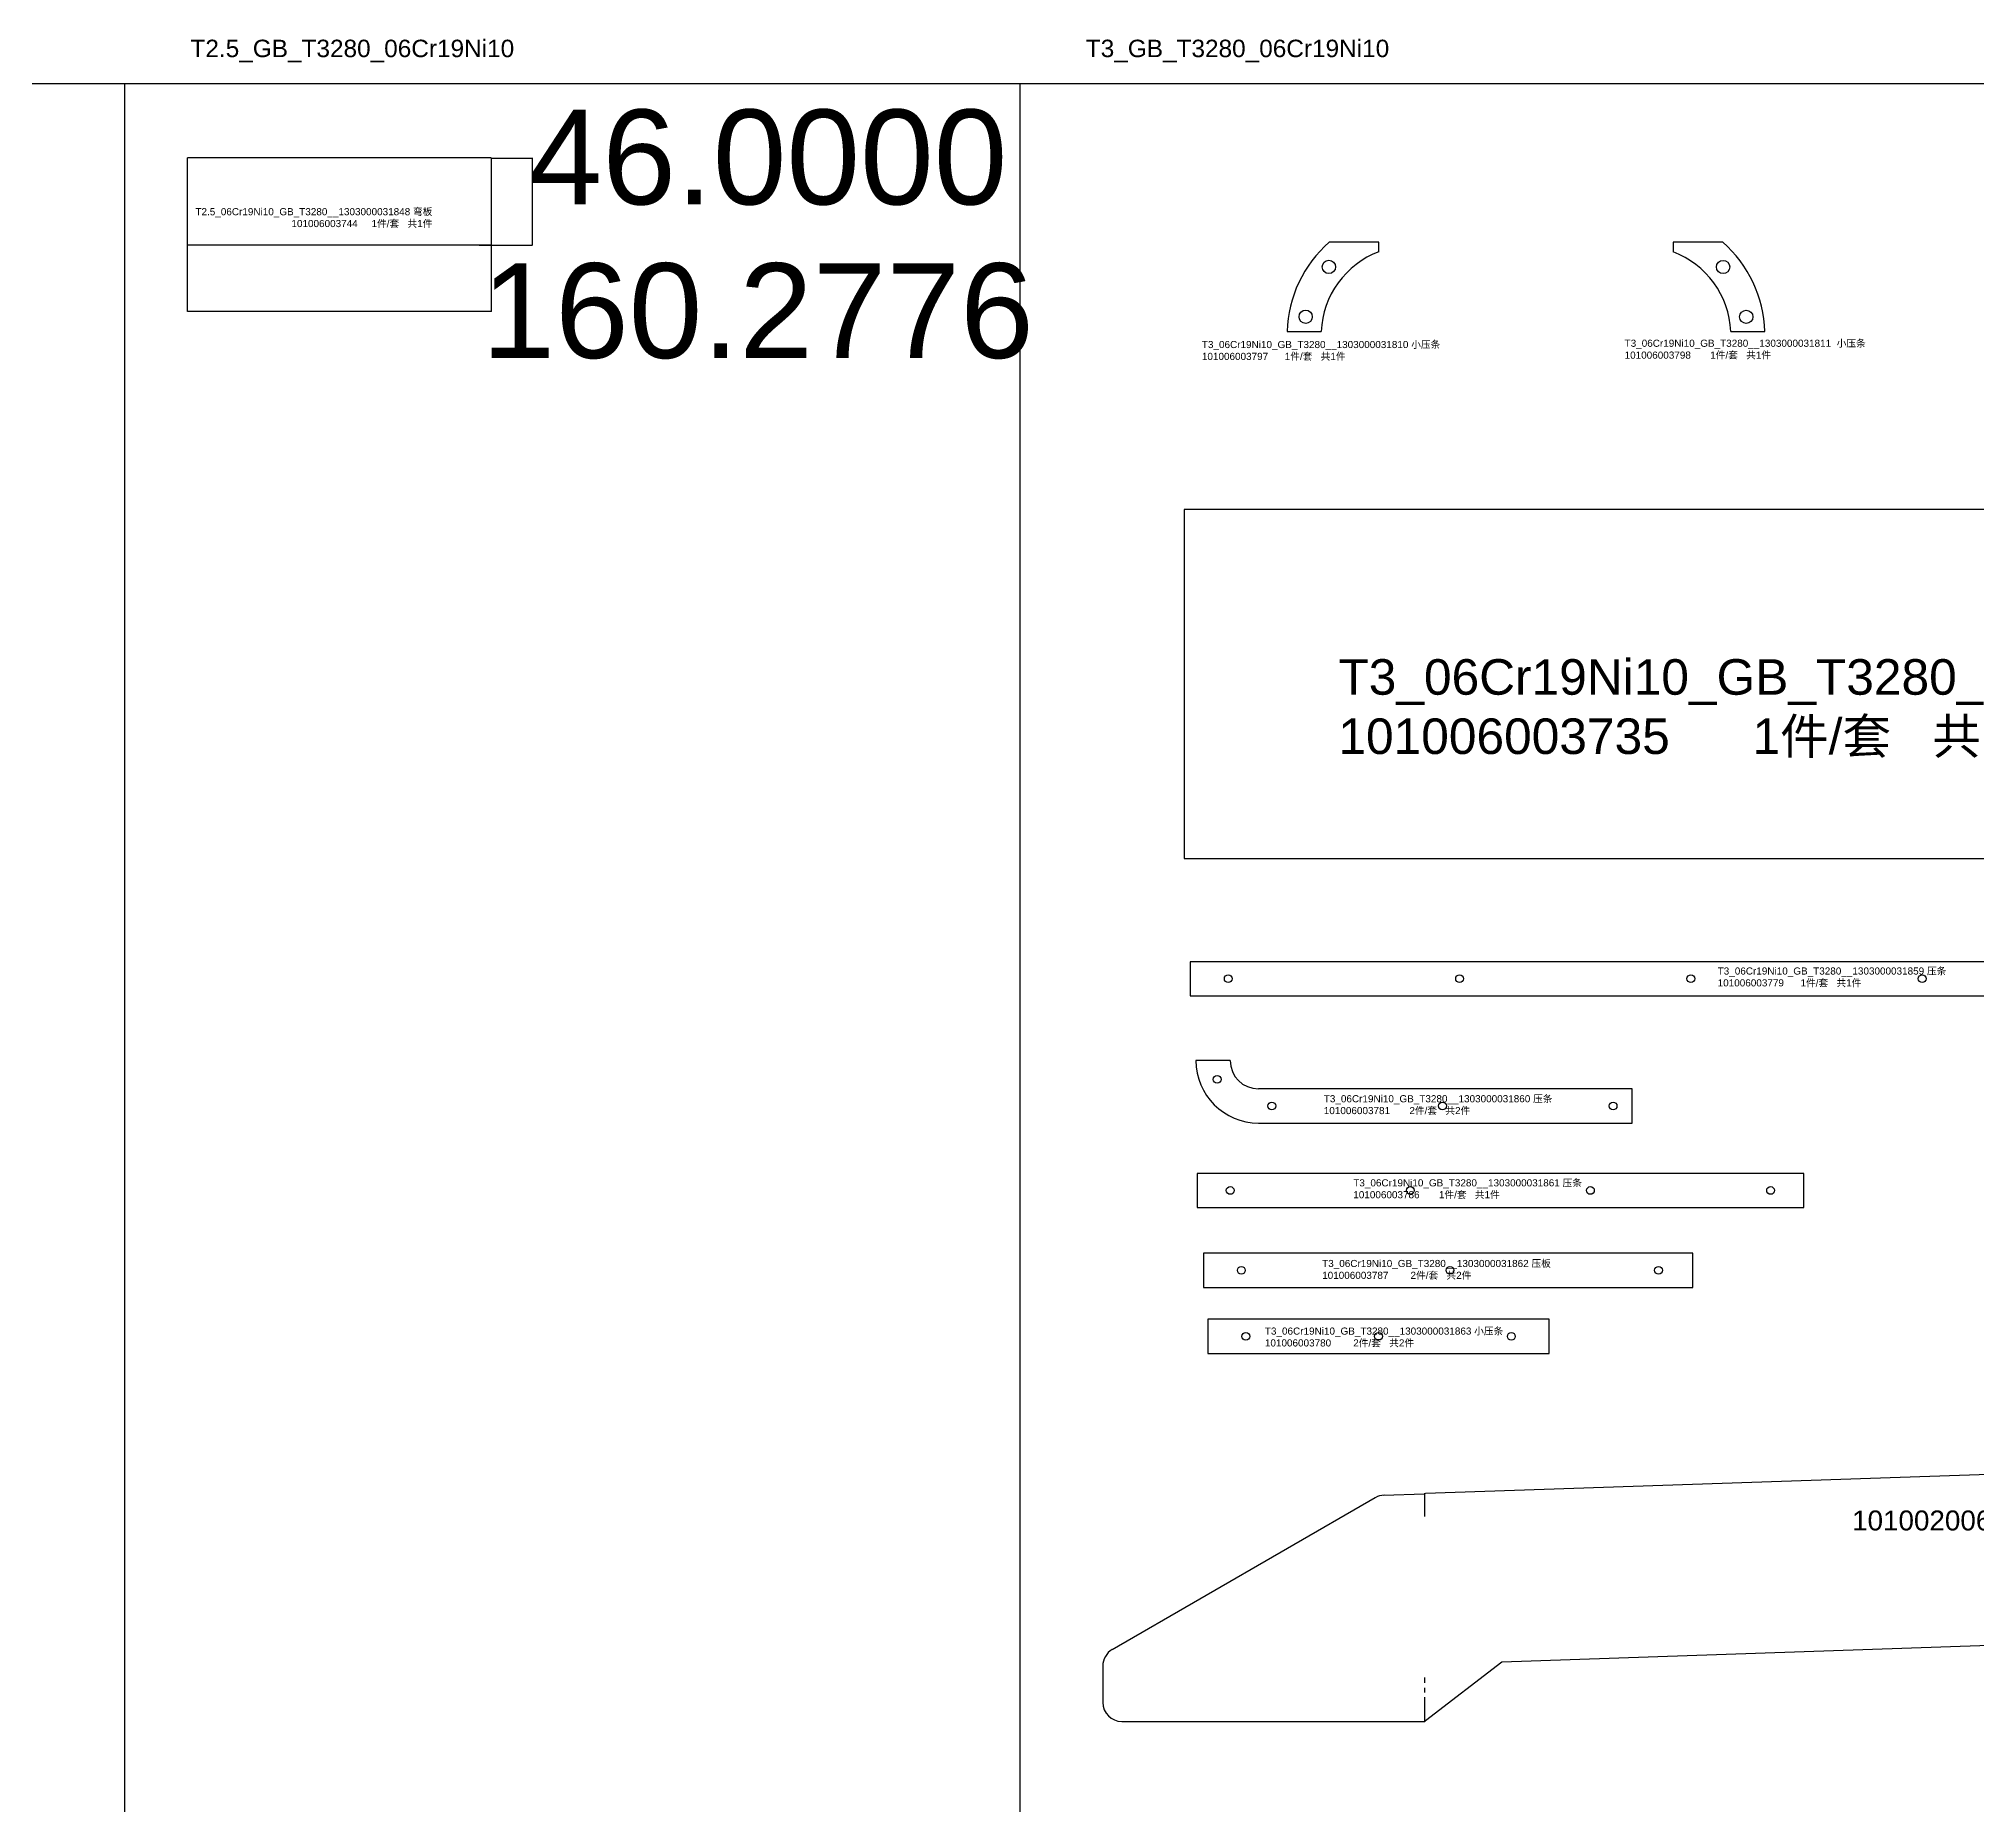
# Model space of a CAD drawing. Extents: x -9926 to 7440, y -3093 to 58.
# Drawn here: x -3233 to -2210, y -873 to 58 of the extents above; entities that cross this region are included whole.
import ezdxf

# ---------------------------------------------------------------- set-up
doc = ezdxf.new("R2010")
doc.units = 0
doc.header["$MEASUREMENT"] = 0
doc.linetypes.add('CENTERX2', pattern=[20.32, 12.7, -2.54, 2.54, -2.54])
doc.layers.get('0').update_dxf_attribs({"linetype": 'CONTINUOUS'})
doc.layers.get('DEFPOINTS').update_dxf_attribs({"linetype": 'CONTINUOUS'})
doc.layers.add('粗实线', color=7, linetype='CONTINUOUS')
doc.styles.get("Standard").update_dxf_attribs({"font": 'arial.ttf'})
doc.dimstyles.new('AM_ANSI$0', dxfattribs={"dimtxt": 50, "dimasz": 0.12, "dimexe": 0.1, "dimexo": 0.05, "dimgap": 0.06, "dimtad": 0, "dimtoh": 1, "dimdec": 4, "dimzin": 7, "dimtxsty": 'STANDARD', "dimcen": 0, "dimclrd": 256, "dimclre": 256, "dimclrt": 2, "dimazin": 3, "dimtp": 0.1, "dimtm": 0.1, "dimtfac": 0.71, "dimtdec": 4, "dimtofl": 0, "dimtmove": 0, "dimatfit": 3, "dimtolj": 1, "dimtzin": 7})

# ---------------------------------------------------------------- blocks, each defined once
blk = doc.blocks.new('1010020063061')
at = {"color": 7, "linetype": 'CONTINUOUS'}
for p, q in [((-1135.1, 734.6), (-2106.1, 701.4)), ((-1134.7, 734.7), (-1135.1, 734.6)), ((-1134.3, 734.3), (-1134.7, 734.7)), ((-2271.3, 619.2), (-2132.6, 699.3)), ((-2128, 700.6), (-2106.9, 701.3)), ((-2106.1, 701.4), (-2106.9, 701.3)), ((-2065.9, 612.7), (-1135.1, 644.6)), ((-1135.1, 644.6), (-1134.3, 644.6)), ((-1134.3, 644.6), (-1061.2, 647.2)), ((-2276.3, 610.5), (-2276.3, 591.3)), ((-2106.1, 581.8), (-2065.9, 612.7)), ((-2266.3, 581.3), (-2106.5, 581.3)), ((-2106.5, 581.3), (-2106.1, 581.8))]:
    blk.add_line(p, q, dxfattribs=at)
at = {"color": 6, "linetype": 'CENTERX2'}
for p, q in [((-1134.7, 734.6), (-1134.7, 722.1)), ((-1278.5, 721.8), (-1278.5, 651.8)), ((-1278.5, 721.8), (-1271.3, 721.8)), ((-1140.9, 721.8), (-1146.4, 721.8)), ((-1140.9, 721.8), (-1140.9, 651.8)), ((-2106.5, 689.4), (-2106.5, 701.4)), ((-1134.7, 651.8), (-1134.7, 644.6)), ((-2106.5, 581.3), (-2106.5, 604.4))]:
    blk.add_line(p, q, dxfattribs=at)
blk.add_line((-1061.2, 647.2), (-1134.3, 734.3))
blk.add_circle((-1380.4, 686.8), 12.5, dxfattribs=at)
at = {"color": 7, "linetype": 'CONTINUOUS'}
for centre, start, end in [((-2127.6, 690.6), 92, 120), ((-2266.3, 610.5), 120, 180), ((-2266.3, 591.3), 180, 270)]:
    blk.add_arc(centre, 10, start, end, dxfattribs=at)
at = {"color": 3, "insert": (-1525.5, 692.5), "char_height": 10.5, "width": 1218.863, "attachment_point": 3}
blk.add_mtext('101002006306  {\\fSimSun|b0|i0|c134|p54;弯板}    06Cr19Ni10   T3   1{\\fSimSun|b0|i0|c134|p54;件}/{\\fSimSun|b0|i0|c134|p54;套}  {\\fSimSun|b0|i0|c134|p54;共1件}', dxfattribs=at)
blk = doc.blocks.new('*D50')
at = {"linetype": 'BYBLOCK'}
for p, q in [((-3154.3, -50.5), (-3154.3, -85.4)), ((-2994, -50.5), (-2994, -85.4)), ((-3154.1, -85.3), (-2994.1, -85.3)), ((-2994, -85.3), (-2993.9, -85.3))]:
    blk.add_line(p, q, dxfattribs=at)
for points in [[(-3154.1, -85.3), (-3154.1, -85.3), (-3154.3, -85.3)], [(-2994.1, -85.3), (-2994.1, -85.3), (-2994, -85.3)]]:
    blk.add_solid(points)
at = {"layer": 'DEFPOINTS', "color": 0}
for p in [(-3154.3, -50.5), (-2994, -50.5), (-2994, -85.3)]:
    blk.add_point(p, dxfattribs=at)
at = {"color": 2, "insert": (-2853.5, -85.3), "char_height": 50, "attachment_point": 5}
blk.add_mtext('\\A1;160.2776', dxfattribs=at)
blk = doc.blocks.new('*D51')
at = {"linetype": 'BYBLOCK'}
for p, q in [((-2993.9, -4.5), (-2972.2, -4.5)), ((-2972.3, -4.5), (-2972.3, -4.3)), ((-2972.3, -4.3), (-2972.2, -4.3)), ((-2972.3, -50.3), (-2972.3, -4.6)), ((-3000.4, -50.5), (-2972.2, -50.5))]:
    blk.add_line(p, q, dxfattribs=at)
for points in [[(-2972.3, -4.6), (-2972.3, -4.6), (-2972.3, -4.5)], [(-2972.3, -50.3), (-2972.3, -50.3), (-2972.3, -50.5)]]:
    blk.add_solid(points)
at = {"layer": 'DEFPOINTS', "color": 0}
for p in [(-2994, -4.5), (-2972.3, -4.5), (-3000.4, -50.5)]:
    blk.add_point(p, dxfattribs=at)
at = {"color": 2, "insert": (-2848, -4.3), "char_height": 50, "attachment_point": 5}
blk.add_mtext('\\A1;46.0000', dxfattribs=at)

msp = doc.modelspace()

# ---------------------------------------------------------------- linework, layer by layer
at = {"color": 1}
for p, q in [((-9925.56189, 34.82289), (7440.09699, 34.82289)), ((-3187.40175, 34.82289), (-3187.40175, -2421.63551)), ((-2715.20061, 34.82289), (-2715.20061, -2421.63551))]:
    msp.add_line(p, q, dxfattribs=at)
at = {"layer": '粗实线', "linetype": 'CONTINUOUS'}
for p, q in [((-2993.98104, -4.46007), (-3154.25869, -4.46007)), ((-3154.25869, -50.46007), (-3154.25869, -4.46007)), ((-2993.98104, -4.46007), (-2993.98104, -50.46007)), ((-2993.98104, -50.46007), (-3154.25869, -50.46007)), ((-2525.80188, -48.90405), (-2552.0102, -48.90405)), ((-2525.80188, -53.89553), (-2525.80188, -48.90405)), ((-2344.50808, -48.93129), (-2370.71639, -48.93129)), ((-2370.71639, -48.93129), (-2370.71639, -53.92276)), ((-2574.27111, -95.90405), (-2556.25931, -95.90405)), ((-2340.25896, -95.93129), (-2322.24717, -95.93129)), ((-1854.51871, -189.89825), (-2628.51871, -189.89825)), ((-2628.51871, -189.89825), (-2628.51871, -373.89825)), ((-2628.51871, -373.89825), (-1854.51871, -373.89825)), ((-2625.29033, -428.28293), (-2625.29033, -446.28293)), ((-1849.29033, -428.28293), (-2625.29033, -428.28293)), ((-2625.29033, -446.28293), (-1849.29033, -446.28293)), ((-2604.30734, -480.36501), (-2622.30734, -480.36501)), ((-2392.30734, -495.36501), (-2589.30734, -495.36501)), ((-2392.30734, -513.36501), (-2392.30734, -495.36501)), ((-2589.30734, -513.36501), (-2392.30734, -513.36501)), ((-2621.7626, -539.9217), (-2621.7626, -557.9217)), ((-2301.7626, -539.9217), (-2621.7626, -539.9217)), ((-2301.7626, -557.9217), (-2301.7626, -539.9217)), ((-2621.7626, -557.9217), (-2301.7626, -557.9217)), ((-2618.34216, -582.01746), (-2618.34216, -600.01746)), ((-2360.34216, -582.01746), (-2618.34216, -582.01746)), ((-2360.34216, -600.01746), (-2360.34216, -582.01746)), ((-2618.34216, -600.01746), (-2360.34216, -600.01746)), ((-2616.01664, -616.87125), (-2616.01664, -634.87125)), ((-2436.01664, -616.87125), (-2616.01664, -616.87125)), ((-2436.01664, -634.87125), (-2436.01664, -616.87125)), ((-2616.01664, -634.87125), (-2436.01664, -634.87125))]:
    msp.add_line(p, q, dxfattribs=at)
for centre, radius in [((-2552.20037, -61.90795), 3.5), ((-2344.3179, -61.93518), 3.5), ((-2564.45112, -88.17975), 3.5), ((-2332.06715, -88.20699), 3.5), ((-2605.29033, -437.28293), 2.05), ((-2483.29033, -437.28293), 2.05), ((-2361.29033, -437.28293), 2.05), ((-2239.29033, -437.28293), 2.05), ((-2611.12477, -490.36501), 2.05), ((-2582.30734, -504.36501), 2.05), ((-2492.30734, -504.36501), 2.05), ((-2402.30734, -504.36501), 2.05), ((-2604.2626, -548.9217), 2.05), ((-2509.2626, -548.9217), 2.05), ((-2414.2626, -548.9217), 2.05), ((-2319.2626, -548.9217), 2.05), ((-2598.34216, -591.01746), 2.05), ((-2488.34216, -591.01746), 2.05), ((-2378.34216, -591.01746), 2.05), ((-2596.01664, -625.87125), 2.05), ((-2526.01664, -625.87125), 2.05), ((-2456.01664, -625.87125), 2.05)]:
    msp.add_circle(centre, radius, dxfattribs=at)
for centre, radius, start, end in [((-2509.30188, -97.90405), 65, 131.07534887, 178.23677464), ((-2387.21639, -97.93129), 65, 1.76322536, 48.92465113), ((-2509.30188, -97.90405), 47, 110.5523975, 177.56114531), ((-2387.21639, -97.93129), 47, 2.43885469, 69.4476025), ((-2589.30734, -480.36501), 33, 180, 270), ((-2589.30734, -480.36501), 15, 180, 270)]:
    msp.add_arc(centre, radius, start, end, dxfattribs=at)

# ---------------------------------------------------------------- block references
at = {"color": 1}
msp.add_blockref('1010020063061', (-395.1433, -1410.21235), dxfattribs=at)

# ---------------------------------------------------------------- texts
at = {"color": 1, "char_height": 9.2, "width": 161.3719509, "attachment_point": 1}
for s, insert in [('T2.5_GB_T3280_06Cr19Ni10', (-3152.60146, 57.91844)), ('T3_GB_T3280_06Cr19Ni10', (-2680.40031, 57.91844))]:
    msp.add_mtext(s, dxfattribs=dict(at, insert=insert))
at = {"color": 2}
for s, insert, char_height, width, attachment_point in [('T2.5_06Cr19Ni10_GB_T3280__1303000031848 {\\fSimSun|b0|i0|c134|p34;弯板 }101006003744     1{\\fSimSun|b0|i0|c134|p34;件}/{\\fSimSun|b0|i0|c134|p34;套}   {\\fSimSun|b0|i0|c134|p34;共}1{\\fSimSun|b0|i0|c134|p34;件}', (-3025.01891, -30.90397), 3.75, 139.6446616, 3), ('T3_06Cr19Ni10_GB_T3280__1303000031810 {\\fSimSun|b0|i0|c134|p34;小压条 }101006003797      1{\\fSimSun|b0|i0|c134|p34;件}/{\\fSimSun|b0|i0|c134|p34;套}   {\\fSimSun|b0|i0|c134|p34;共}1{\\fSimSun|b0|i0|c134|p34;件}', (-2619.18995, -100.95649), 3.75, 139.6446616, 1), ('T3_06Cr19Ni10_GB_T3280__1303000031811  {\\fSimSun|b0|i0|c134|p34;小压条 }101006003798       1{\\fSimSun|b0|i0|c134|p34;件}/{\\fSimSun|b0|i0|c134|p34;套}   {\\fSimSun|b0|i0|c134|p34;共}1{\\fSimSun|b0|i0|c134|p34;件}', (-2396.2462, -100.28012), 3.75, 139.6446616, 1), ('T3_06Cr19Ni10_GB_T3280__1303000031817 {\\fSimSun|b0|i0|c134|p34;板 }101006003735      1{\\fSimSun|b0|i0|c134|p34;件}/{\\fSimSun|b0|i0|c134|p34;套}   {\\fSimSun|b0|i0|c134|p34;共}1{\\fSimSun|b0|i0|c134|p34;件}', (-2547.19783, -268.75736), 18.75, 698.2233078, 1), ('T3_06Cr19Ni10_GB_T3280__1303000031859 {\\fSimSun|b0|i0|c134|p34;压条 }101006003779      1{\\fSimSun|b0|i0|c134|p34;件}/{\\fSimSun|b0|i0|c134|p34;套}   {\\fSimSun|b0|i0|c134|p34;共}1{\\fSimSun|b0|i0|c134|p34;件}', (-2347.16708, -431.32712), 3.75, 139.6446616, 1), ('T3_06Cr19Ni10_GB_T3280__1303000031860 {\\fSimSun|b0|i0|c134|p34;压条 }101006003781       2{\\fSimSun|b0|i0|c134|p34;件}/{\\fSimSun|b0|i0|c134|p34;套}   {\\fSimSun|b0|i0|c134|p34;共}2{\\fSimSun|b0|i0|c134|p34;件}', (-2554.89691, -498.67899), 3.75, 139.6446616, 1), ('T3_06Cr19Ni10_GB_T3280__1303000031861 {\\fSimSun|b0|i0|c134|p34;压条 }101006003786       1{\\fSimSun|b0|i0|c134|p34;件}/{\\fSimSun|b0|i0|c134|p34;套}   {\\fSimSun|b0|i0|c134|p34;共}1{\\fSimSun|b0|i0|c134|p34;件}', (-2539.34014, -543.0401), 3.75, 139.6446616, 1), ('T3_06Cr19Ni10_GB_T3280__1303000031862 {\\fSimSun|b0|i0|c134|p34;压板 }101006003787        2{\\fSimSun|b0|i0|c134|p34;件}/{\\fSimSun|b0|i0|c134|p34;套}   {\\fSimSun|b0|i0|c134|p34;共}2{\\fSimSun|b0|i0|c134|p34;件}', (-2555.76148, -585.55894), 3.75, 139.6446616, 1), ('T3_06Cr19Ni10_GB_T3280__1303000031863 {\\fSimSun|b0|i0|c134|p34;小压条 }101006003780        2{\\fSimSun|b0|i0|c134|p34;件}/{\\fSimSun|b0|i0|c134|p34;套}   {\\fSimSun|b0|i0|c134|p34;共}2{\\fSimSun|b0|i0|c134|p34;件}', (-2585.96276, -621.20564), 3.75, 139.6446616, 1)]:
    msp.add_mtext(s, dxfattribs=dict(at, insert=insert, char_height=char_height, width=width, attachment_point=attachment_point))

# ---------------------------------------------------------------- dimensions: what is measured, and where the dimension line sits
dim = msp.add_linear_dim(base=(-2972.30907, -4.46007), p1=(-3000.42839, -50.46007), p2=(-2993.98104, -4.46007), angle=90, dimstyle='AM_ANSI$0')
dim.commit()
dim.dimension.update_dxf_attribs({"geometry": '*D51', "text_midpoint": (-2847.99878, -4.34007)})
dim = msp.add_linear_dim(base=(-2993.981045, -85.271989), p1=(-3154.258688, -50.460068), p2=(-2993.981045, -50.460068), dimstyle='AM_ANSI$0')
dim.commit()
dim.dimension.update_dxf_attribs({"geometry": '*D50', "text_midpoint": (-2853.538426, -85.271989)})

doc.saveas('drawing.dxf')
